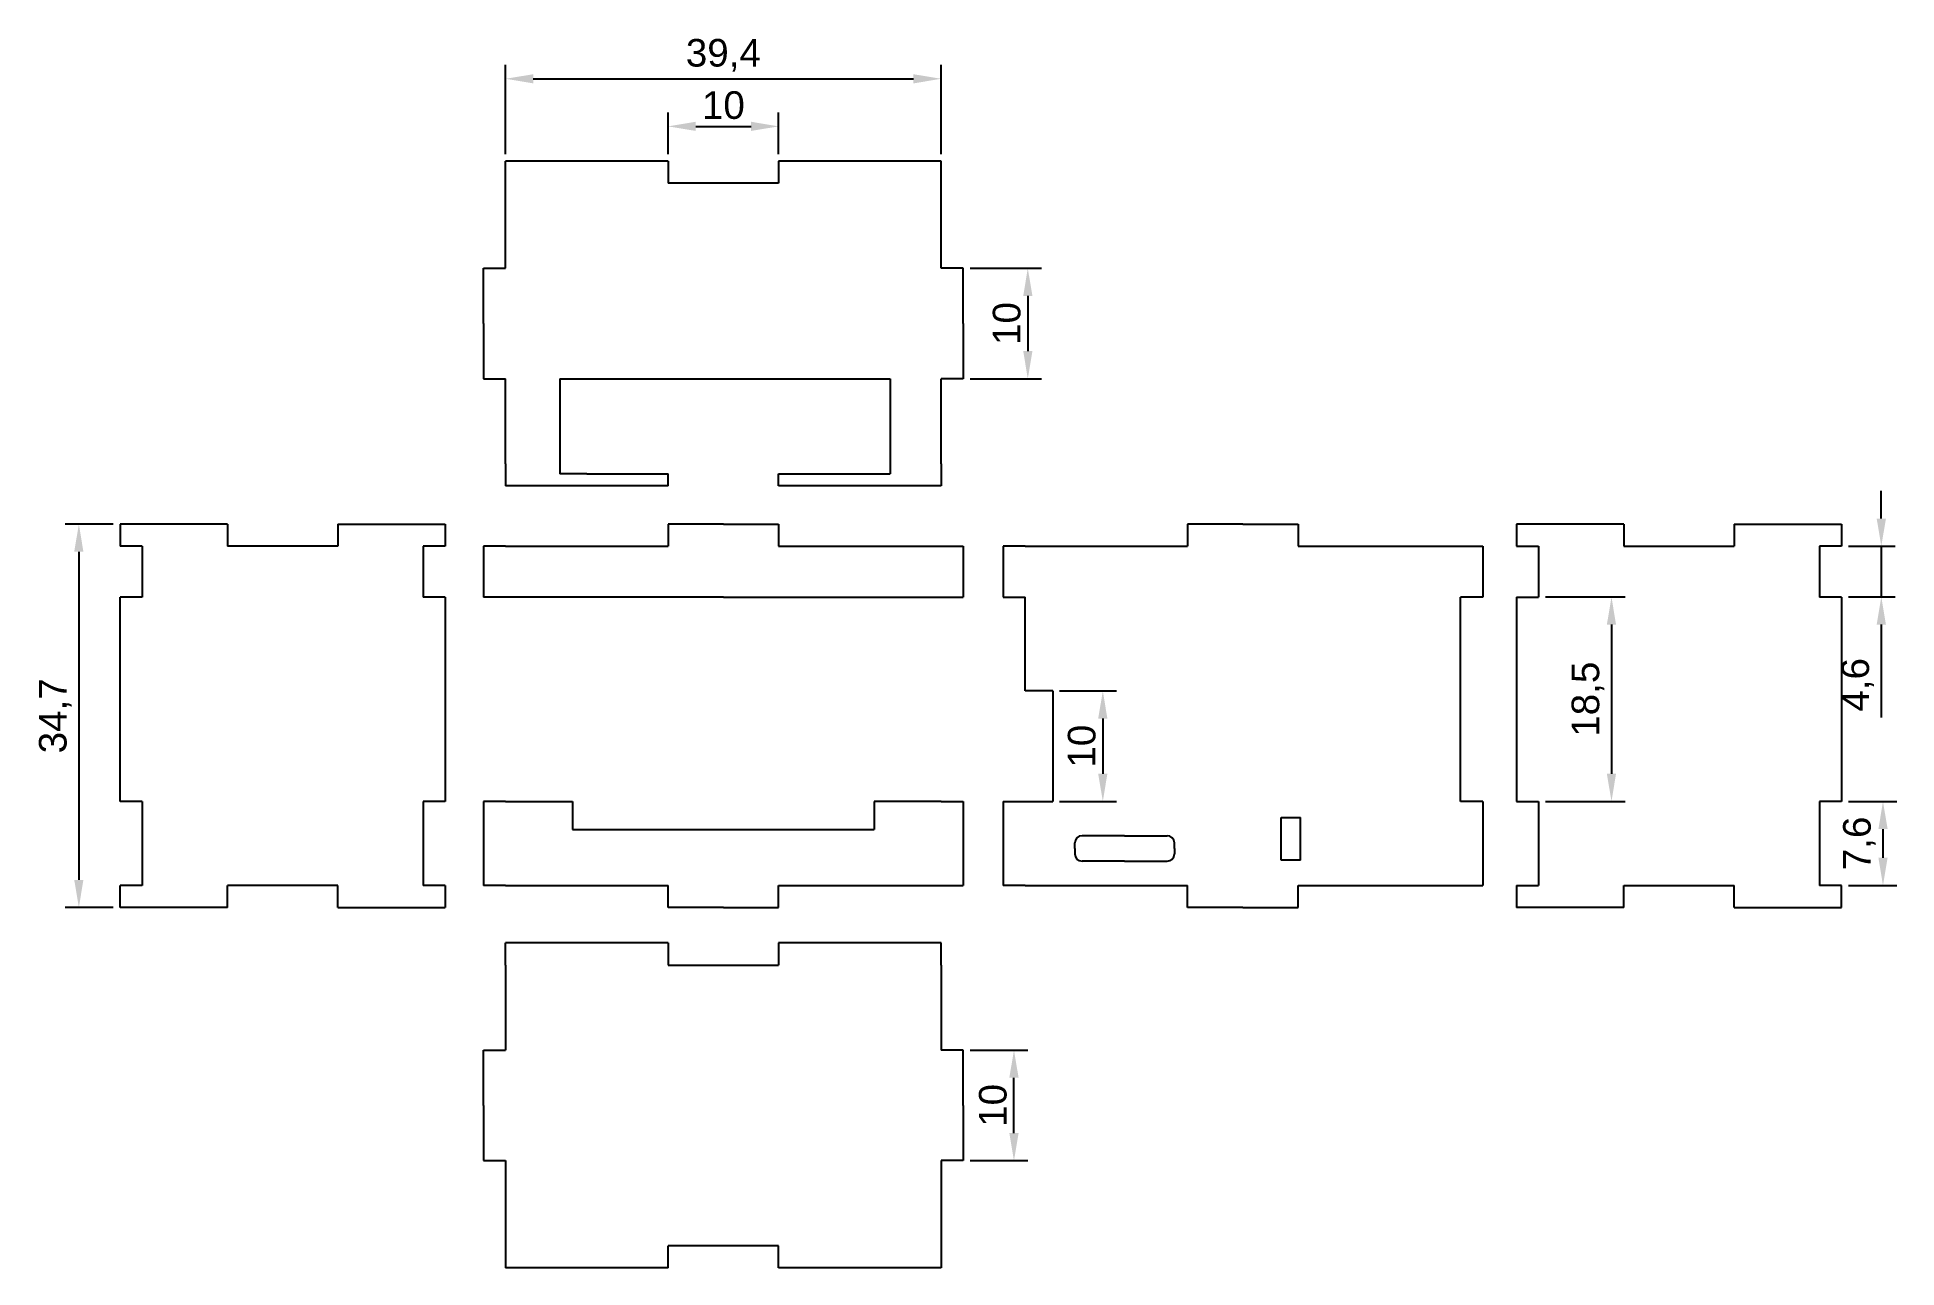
# Model space of a CAD drawing. Header units: millimetres. Extents: x -3 to 166, y 4 to 115.
import ezdxf

# ---------------------------------------------------------------- set-up
doc = ezdxf.new("R2010")
doc.units = ezdxf.units.MM
doc.styles.get("Standard").update_dxf_attribs({"font": 'arial.ttf'})
doc.dimstyles.new('ISO-25', dxfattribs={"dimtxt": 2.5, "dimasz": 2.5, "dimexe": 1.25, "dimexo": 0.625, "dimtad": 1, "dimtxsty": 'Standard', "dimcen": 2.5, "dimadec": 0, "dimazin": 0, "dimtfac": 1, "dimtmove": 0, "dimatfit": 3, "dimfxl": 1, "dimarcsym": 0})

# ---------------------------------------------------------------- blocks, each defined once
blk = doc.blocks.new('*D1')
at = {"color": 0, "lineweight": -2, "transparency": 16777216}
for p, q in [((4.17, 71.08), (-0.19, 71.08)), ((1.06, 68.58), (1.06, 38.88)), ((4.17, 36.38), (-0.19, 36.38))]:
    blk.add_line(p, q, dxfattribs=at)
at = {"color": 0, "transparency": 16777216}
for points in [[(0.64, 68.58), (1.47, 68.58), (1.06, 71.08)], [(0.64, 38.88), (1.47, 38.88), (1.06, 36.38)]]:
    blk.add_solid(points, dxfattribs=at)
at = {"layer": 'Defpoints', "color": 0, "transparency": 16777216}
for p in [(4.8, 71.08), (1.06, 36.38), (4.8, 36.38)]:
    blk.add_point(p, dxfattribs=at)
at = {"color": 0, "transparency": 16777216, "insert": (-1.07, 53.73), "char_height": 2.5, "attachment_point": 5, "rotation": 90}
blk.add_mtext('34,7', dxfattribs=at)
blk = doc.blocks.new('*D2')
at = {"color": 0, "lineweight": -2, "transparency": 16777216}
for p, q in [((39.67, 104.56), (39.67, 112.63)), ((42.17, 111.38), (76.57, 111.38)), ((79.07, 104.56), (79.07, 112.63))]:
    blk.add_line(p, q, dxfattribs=at)
at = {"color": 0, "transparency": 16777216}
for points in [[(42.17, 111.79), (42.17, 110.96), (39.67, 111.38)], [(76.57, 111.79), (76.57, 110.96), (79.07, 111.38)]]:
    blk.add_solid(points, dxfattribs=at)
at = {"layer": 'Defpoints', "color": 0, "transparency": 16777216}
for p in [(79.07, 111.38), (39.67, 103.93), (79.07, 103.93)]:
    blk.add_point(p, dxfattribs=at)
at = {"color": 0, "transparency": 16777216, "insert": (59.37, 113.5), "char_height": 2.5, "attachment_point": 5}
blk.add_mtext('39,4', dxfattribs=at)
blk = doc.blocks.new('*D3')
at = {"color": 0, "lineweight": -2, "transparency": 16777216}
for p, q in [((164.13, 71.58), (164.13, 74.08)), ((161.15, 69.08), (165.38, 69.08)), ((164.13, 69.08), (164.13, 64.48)), ((161.15, 64.48), (165.38, 64.48)), ((164.13, 61.98), (164.13, 53.58))]:
    blk.add_line(p, q, dxfattribs=at)
at = {"color": 0, "transparency": 16777216}
for points in [[(163.71, 71.58), (164.55, 71.58), (164.13, 69.08)], [(163.71, 61.98), (164.55, 61.98), (164.13, 64.48)]]:
    blk.add_solid(points, dxfattribs=at)
at = {"layer": 'Defpoints', "color": 0, "transparency": 16777216}
for p in [(160.53, 69.08), (160.53, 64.48), (164.13, 64.48)]:
    blk.add_point(p, dxfattribs=at)
at = {"color": 0, "transparency": 16777216, "insert": (162, 56.53), "char_height": 2.5, "attachment_point": 5, "rotation": 90}
blk.add_mtext('4,6', dxfattribs=at)
blk = doc.blocks.new('*D4')
at = {"color": 0, "lineweight": -2, "transparency": 16777216}
for p, q in [((161.15, 45.98), (165.53, 45.98)), ((164.28, 43.48), (164.28, 40.88)), ((161.15, 38.38), (165.53, 38.38))]:
    blk.add_line(p, q, dxfattribs=at)
at = {"color": 0, "transparency": 16777216}
for points in [[(163.87, 43.48), (164.7, 43.48), (164.28, 45.98)], [(163.87, 40.88), (164.7, 40.88), (164.28, 38.38)]]:
    blk.add_solid(points, dxfattribs=at)
at = {"layer": 'Defpoints', "color": 0, "transparency": 16777216}
for p in [(160.53, 45.98), (160.53, 38.38), (164.28, 38.38)]:
    blk.add_point(p, dxfattribs=at)
at = {"color": 0, "transparency": 16777216, "insert": (162.15, 42.18), "char_height": 2.5, "attachment_point": 5, "rotation": 90}
blk.add_mtext('7,6', dxfattribs=at)
blk = doc.blocks.new('*D5')
at = {"color": 0, "lineweight": -2, "transparency": 16777216}
for p, q in [((54.37, 104.56), (54.37, 108.32)), ((64.37, 104.56), (64.37, 108.32)), ((56.87, 107.07), (61.87, 107.07))]:
    blk.add_line(p, q, dxfattribs=at)
at = {"color": 0, "transparency": 16777216}
for points in [[(56.87, 107.49), (56.87, 106.66), (54.37, 107.07)], [(61.87, 107.49), (61.87, 106.66), (64.37, 107.07)]]:
    blk.add_solid(points, dxfattribs=at)
at = {"layer": 'Defpoints', "color": 0, "transparency": 16777216}
for p in [(64.37, 107.07), (54.37, 103.93), (64.37, 103.93)]:
    blk.add_point(p, dxfattribs=at)
at = {"color": 0, "transparency": 16777216, "insert": (59.37, 108.98), "char_height": 2.5, "attachment_point": 5}
blk.add_mtext('10', dxfattribs=at)
blk = doc.blocks.new('*D6')
at = {"color": 0, "lineweight": -2, "transparency": 16777216}
for p, q in [((89.79, 55.98), (94.95, 55.98)), ((93.7, 53.48), (93.7, 48.48)), ((89.79, 45.98), (94.95, 45.98))]:
    blk.add_line(p, q, dxfattribs=at)
at = {"color": 0, "transparency": 16777216}
for points in [[(93.28, 53.48), (94.11, 53.48), (93.7, 55.98)], [(93.28, 48.48), (94.11, 48.48), (93.7, 45.98)]]:
    blk.add_solid(points, dxfattribs=at)
at = {"layer": 'Defpoints', "color": 0, "transparency": 16777216}
for p in [(89.17, 55.98), (89.17, 45.98), (93.7, 45.98)]:
    blk.add_point(p, dxfattribs=at)
at = {"color": 0, "transparency": 16777216, "insert": (91.8, 50.98), "char_height": 2.5, "attachment_point": 5, "rotation": 90}
blk.add_mtext('10', dxfattribs=at)
blk = doc.blocks.new('*D7')
at = {"color": 0, "lineweight": -2, "transparency": 16777216}
for p, q in [((133.75, 64.48), (140.97, 64.48)), ((139.72, 61.98), (139.72, 48.48)), ((133.75, 45.98), (140.97, 45.98))]:
    blk.add_line(p, q, dxfattribs=at)
at = {"color": 0, "transparency": 16777216}
for points in [[(139.3, 61.98), (140.13, 61.98), (139.72, 64.48)], [(139.3, 48.48), (140.13, 48.48), (139.72, 45.98)]]:
    blk.add_solid(points, dxfattribs=at)
at = {"layer": 'Defpoints', "color": 0, "transparency": 16777216}
for p in [(133.13, 64.48), (133.13, 45.98), (139.72, 45.98)]:
    blk.add_point(p, dxfattribs=at)
at = {"color": 0, "transparency": 16777216, "insert": (137.59, 55.23), "char_height": 2.5, "attachment_point": 5, "rotation": 90}
blk.add_mtext('18,5', dxfattribs=at)
blk = doc.blocks.new('*D8')
at = {"color": 0, "lineweight": -2, "transparency": 16777216}
for p, q in [((81.69, 94.23), (88.16, 94.23)), ((86.91, 91.73), (86.91, 86.73)), ((81.69, 84.23), (88.16, 84.23))]:
    blk.add_line(p, q, dxfattribs=at)
at = {"color": 0, "transparency": 16777216}
for points in [[(86.5, 91.73), (87.33, 91.73), (86.91, 94.23)], [(86.5, 86.73), (87.33, 86.73), (86.91, 84.23)]]:
    blk.add_solid(points, dxfattribs=at)
at = {"layer": 'Defpoints', "color": 0, "transparency": 16777216}
for p in [(81.07, 94.23), (81.07, 84.23), (86.91, 84.23)]:
    blk.add_point(p, dxfattribs=at)
at = {"color": 0, "transparency": 16777216, "insert": (85.01, 89.23), "char_height": 2.5, "attachment_point": 5, "rotation": 90}
blk.add_mtext('10', dxfattribs=at)
blk = doc.blocks.new('*D9')
at = {"color": 0, "lineweight": -2, "transparency": 16777216}
for p, q in [((81.69, 23.47), (86.91, 23.47)), ((85.66, 15.97), (85.66, 20.97)), ((81.69, 13.47), (86.91, 13.47))]:
    blk.add_line(p, q, dxfattribs=at)
at = {"color": 0, "transparency": 16777216}
for points in [[(85.24, 20.97), (86.08, 20.97), (85.66, 23.47)], [(85.24, 15.97), (86.08, 15.97), (85.66, 13.47)]]:
    blk.add_solid(points, dxfattribs=at)
at = {"layer": 'Defpoints', "color": 0, "transparency": 16777216}
for p in [(81.07, 23.47), (85.66, 23.47), (81.07, 13.47)]:
    blk.add_point(p, dxfattribs=at)
at = {"color": 0, "transparency": 16777216, "insert": (83.76, 18.47), "char_height": 2.5, "attachment_point": 5, "rotation": 90}
blk.add_mtext('10', dxfattribs=at)

msp = doc.modelspace()

# ---------------------------------------------------------------- linework, layer by layer
for p, q in [((54.37, 103.934), (39.67, 103.934)), ((39.67, 101.934), (39.67, 103.934)), ((54.37, 103.934), (54.37, 101.934)), ((64.37, 103.934), (64.37, 101.934)), ((79.07, 103.934), (64.37, 103.934)), ((79.07, 101.934), (79.07, 103.934)), ((39.67, 94.234), (39.67, 101.934)), ((64.37, 101.934), (54.37, 101.934)), ((79.07, 94.234), (79.07, 101.934)), ((37.67, 89.234), (37.67, 94.234)), ((37.67, 94.234), (39.67, 94.234)), ((81.07, 94.234), (79.07, 94.234)), ((81.07, 89.234), (81.07, 94.234)), ((37.67, 89.234), (37.67, 84.234)), ((81.07, 89.234), (81.07, 84.234)), ((37.67, 84.234), (39.67, 84.234)), ((39.67, 76.534), (39.67, 84.234)), ((44.57, 84.234), (44.57, 75.634)), ((44.57, 84.234), (74.47, 84.234)), ((74.47, 84.234), (74.47, 75.634)), ((79.07, 76.534), (79.07, 84.234)), ((81.07, 84.234), (79.07, 84.234)), ((39.67, 76.534), (39.67, 74.534)), ((79.07, 76.534), (79.07, 74.534)), ((54.37, 74.534), (39.67, 74.534)), ((47.02, 75.634), (44.57, 75.634)), ((47.02, 75.634), (54.37, 75.634)), ((54.37, 74.534), (54.37, 75.634)), ((64.37, 74.534), (64.37, 75.634)), ((64.37, 75.634), (74.47, 75.634)), ((79.07, 74.534), (64.37, 74.534)), ((6.799, 71.078), (4.799, 71.078)), ((4.799, 71.078), (4.799, 69.078)), ((14.499, 71.078), (6.799, 71.078)), ((14.499, 71.078), (14.499, 69.078)), ((24.499, 71.078), (24.499, 69.078)), ((24.499, 71.078), (32.199, 71.078)), ((32.199, 71.078), (34.199, 71.078)), ((34.199, 71.078), (34.199, 69.078)), ((59.37, 71.078), (54.37, 71.078)), ((54.37, 71.078), (54.37, 69.078)), ((59.37, 71.078), (64.37, 71.078)), ((64.37, 71.078), (64.37, 69.078)), ((106.37, 71.078), (101.37, 71.078)), ((101.37, 71.078), (101.37, 69.078)), ((106.37, 71.078), (111.37, 71.078)), ((111.37, 71.078), (111.37, 69.078)), ((133.128, 71.078), (131.128, 71.078)), ((131.128, 71.078), (131.128, 69.078)), ((140.828, 71.078), (133.128, 71.078)), ((140.828, 71.078), (140.828, 69.078)), ((150.828, 71.078), (150.828, 69.078)), ((150.828, 71.078), (158.528, 71.078)), ((158.528, 71.078), (160.528, 71.078)), ((160.528, 71.078), (160.528, 69.078)), ((6.799, 69.078), (4.799, 69.078)), ((6.799, 69.078), (6.799, 64.478)), ((24.499, 69.078), (14.499, 69.078)), ((32.199, 69.078), (32.199, 64.478)), ((34.199, 69.078), (32.199, 69.078)), ((39.67, 69.078), (37.67, 69.078)), ((37.67, 69.078), (37.67, 64.478)), ((39.67, 69.078), (54.37, 69.078)), ((64.37, 69.078), (79.07, 69.078)), ((79.07, 69.078), (81.07, 69.078)), ((81.07, 69.078), (81.07, 64.478)), ((86.67, 69.078), (84.67, 69.078)), ((84.67, 69.078), (84.67, 64.478)), ((86.67, 69.078), (101.37, 69.078)), ((111.37, 69.078), (126.07, 69.078)), ((126.07, 69.078), (128.07, 69.078)), ((128.07, 69.078), (128.07, 64.478)), ((131.128, 69.078), (133.128, 69.078)), ((133.128, 69.078), (133.128, 64.478)), ((140.828, 69.078), (150.828, 69.078)), ((158.528, 69.078), (158.528, 64.478)), ((160.528, 69.078), (158.528, 69.078)), ((6.799, 64.478), (4.799, 64.478)), ((4.799, 45.978), (4.799, 64.478)), ((34.199, 64.478), (32.199, 64.478)), ((34.199, 64.478), (34.199, 57.22)), ((39.67, 64.478), (37.67, 64.478)), ((59.37, 64.478), (39.67, 64.478)), ((59.37, 64.478), (79.07, 64.478)), ((79.07, 64.478), (81.07, 64.478)), ((84.67, 64.478), (86.67, 64.478)), ((86.67, 55.978), (86.67, 64.478)), ((126.07, 45.978), (126.07, 64.478)), ((128.07, 64.478), (126.07, 64.478)), ((131.128, 64.478), (131.128, 57.22)), ((131.128, 64.478), (133.128, 64.478)), ((160.528, 64.478), (158.528, 64.478)), ((160.528, 64.478), (160.528, 57.22)), ((34.199, 57.22), (34.199, 45.978)), ((131.128, 57.22), (131.128, 45.978)), ((160.528, 57.22), (160.528, 45.978)), ((89.17, 55.978), (86.67, 55.978)), ((89.17, 55.978), (89.17, 45.978)), ((6.799, 45.978), (4.799, 45.978)), ((6.799, 45.978), (6.799, 38.378)), ((34.199, 45.978), (32.199, 45.978)), ((32.199, 45.978), (32.199, 38.378)), ((39.67, 45.978), (37.67, 45.978)), ((37.67, 45.978), (37.67, 38.378)), ((39.67, 45.978), (45.72, 45.978)), ((45.72, 45.978), (45.72, 43.428)), ((79.07, 45.978), (73.02, 45.978)), ((73.02, 45.978), (73.02, 43.428)), ((79.07, 45.978), (81.07, 45.978)), ((81.07, 45.978), (81.07, 38.378)), ((84.67, 45.978), (84.67, 38.378)), ((84.67, 45.978), (89.17, 45.978)), ((128.07, 45.978), (126.07, 45.978)), ((128.07, 45.978), (128.07, 38.378)), ((131.128, 45.978), (133.128, 45.978)), ((133.128, 45.978), (133.128, 38.378)), ((160.528, 45.978), (158.528, 45.978)), ((158.528, 45.978), (158.528, 38.378)), ((109.82, 40.678), (109.82, 44.528)), ((109.82, 44.528), (111.57, 44.528)), ((111.57, 40.678), (111.57, 44.528)), ((45.72, 43.428), (73.02, 43.428)), ((91.17, 41.728), (91.17, 42.228)), ((95.67, 42.878), (91.82, 42.878)), ((95.67, 42.878), (99.52, 42.878)), ((100.17, 41.728), (100.17, 42.228)), ((91.17, 41.728), (91.17, 41.228)), ((95.67, 40.578), (91.82, 40.578)), ((95.67, 40.578), (99.52, 40.578)), ((100.17, 41.728), (100.17, 41.228)), ((111.57, 40.678), (109.82, 40.678)), ((4.799, 36.378), (4.799, 38.378)), ((6.799, 38.378), (4.799, 38.378)), ((24.499, 38.378), (14.499, 38.378)), ((14.499, 36.378), (14.499, 38.378)), ((24.499, 36.378), (24.499, 38.378)), ((34.199, 38.378), (32.199, 38.378)), ((34.199, 38.378), (34.199, 36.378)), ((39.67, 38.378), (37.67, 38.378)), ((39.67, 38.378), (54.37, 38.378)), ((54.37, 36.378), (54.37, 38.378)), ((64.37, 36.378), (64.37, 38.378)), ((64.37, 38.378), (79.07, 38.378)), ((79.07, 38.378), (81.07, 38.378)), ((86.67, 38.378), (84.67, 38.378)), ((86.67, 38.378), (101.37, 38.378)), ((101.37, 36.378), (101.37, 38.378)), ((111.37, 36.378), (111.37, 38.378)), ((111.37, 38.378), (126.07, 38.378)), ((126.07, 38.378), (128.07, 38.378)), ((131.128, 38.378), (133.128, 38.378)), ((131.128, 38.378), (131.128, 36.378)), ((140.828, 38.378), (150.828, 38.378)), ((140.828, 36.378), (140.828, 38.378)), ((150.828, 36.378), (150.828, 38.378)), ((160.528, 38.378), (158.528, 38.378)), ((160.528, 36.378), (160.528, 38.378)), ((6.799, 36.378), (4.799, 36.378)), ((14.499, 36.378), (6.799, 36.378)), ((24.499, 36.378), (32.199, 36.378)), ((32.199, 36.378), (34.199, 36.378)), ((59.37, 36.378), (54.37, 36.378)), ((59.37, 36.378), (64.37, 36.378)), ((106.37, 36.378), (101.37, 36.378)), ((106.37, 36.378), (111.37, 36.378)), ((133.128, 36.378), (131.128, 36.378)), ((140.828, 36.378), (133.128, 36.378)), ((150.828, 36.378), (158.528, 36.378)), ((158.528, 36.378), (160.528, 36.378)), ((54.37, 33.171), (39.67, 33.171)), ((39.67, 31.171), (39.67, 33.171)), ((54.37, 33.171), (54.37, 31.171)), ((64.37, 33.171), (64.37, 31.171)), ((79.07, 33.171), (64.37, 33.171)), ((79.07, 31.171), (79.07, 33.171)), ((39.67, 31.171), (39.67, 23.471)), ((54.37, 31.171), (64.37, 31.171)), ((79.07, 31.171), (79.07, 31.171)), ((79.07, 31.171), (79.07, 23.471)), ((37.67, 18.471), (37.67, 23.471)), ((37.67, 23.471), (39.67, 23.471)), ((81.07, 23.471), (79.07, 23.471)), ((81.07, 18.471), (81.07, 23.471)), ((37.67, 18.471), (37.67, 13.471)), ((81.07, 18.471), (81.07, 13.471)), ((37.67, 13.471), (39.67, 13.471)), ((39.67, 13.471), (39.67, 5.771)), ((81.07, 13.471), (79.07, 13.471)), ((79.07, 13.471), (79.07, 5.771)), ((39.67, 5.771), (39.67, 3.771)), ((64.37, 5.771), (54.37, 5.771)), ((54.37, 3.771), (54.37, 5.771)), ((64.37, 3.771), (64.37, 5.771)), ((79.07, 5.771), (79.07, 3.771)), ((54.37, 3.771), (39.67, 3.771)), ((79.07, 3.771), (64.37, 3.771))]:
    msp.add_line(p, q)
for centre, start, end in [((91.82, 42.228), 90, 180), ((99.52, 42.228), 0, 90), ((91.82, 41.228), 180, 270), ((99.52, 41.228), 270, 0)]:
    msp.add_arc(centre, 0.65, start, end)

# ---------------------------------------------------------------- dimensions: what is measured, and where the dimension line sits
for base, p1, p2, picture, middle in [((79.07, 111.375), (39.67, 103.934), (79.07, 103.934), '*D2', (59.37, 113.503)), ((64.37, 107.074), (54.37, 103.934), (64.37, 103.934), '*D5', (59.37, 108.975))]:
    dim = msp.add_linear_dim(base=base, p1=p1, p2=p2, dimstyle='ISO-25')
    dim.commit()
    dim.dimension.update_dxf_attribs({"geometry": picture, "text_midpoint": middle})
for base, p1, p2, picture, middle in [((86.912, 84.234), (81.07, 94.234), (81.07, 84.234), '*D8', (85.011, 89.234)), ((164.129, 64.478), (160.528, 69.078), (160.528, 64.478), '*D3', (162.002, 56.528)), ((1.057, 36.378), (4.799, 71.078), (4.799, 36.378), '*D1', (-1.07, 53.728)), ((139.717, 45.978), (133.128, 64.478), (133.128, 45.978), '*D7', (137.589, 55.228)), ((93.697, 45.978), (89.17, 55.978), (89.17, 45.978), '*D6', (91.796, 50.978)), ((164.282, 38.378), (160.528, 45.978), (160.528, 38.378), '*D4', (162.155, 42.178)), ((85.661, 23.471), (81.07, 13.471), (81.07, 23.471), '*D9', (83.76, 18.471))]:
    dim = msp.add_linear_dim(base=base, p1=p1, p2=p2, angle=90, dimstyle='ISO-25')
    dim.commit()
    dim.dimension.update_dxf_attribs({"geometry": picture, "text_midpoint": middle})

doc.saveas('drawing.dxf')
